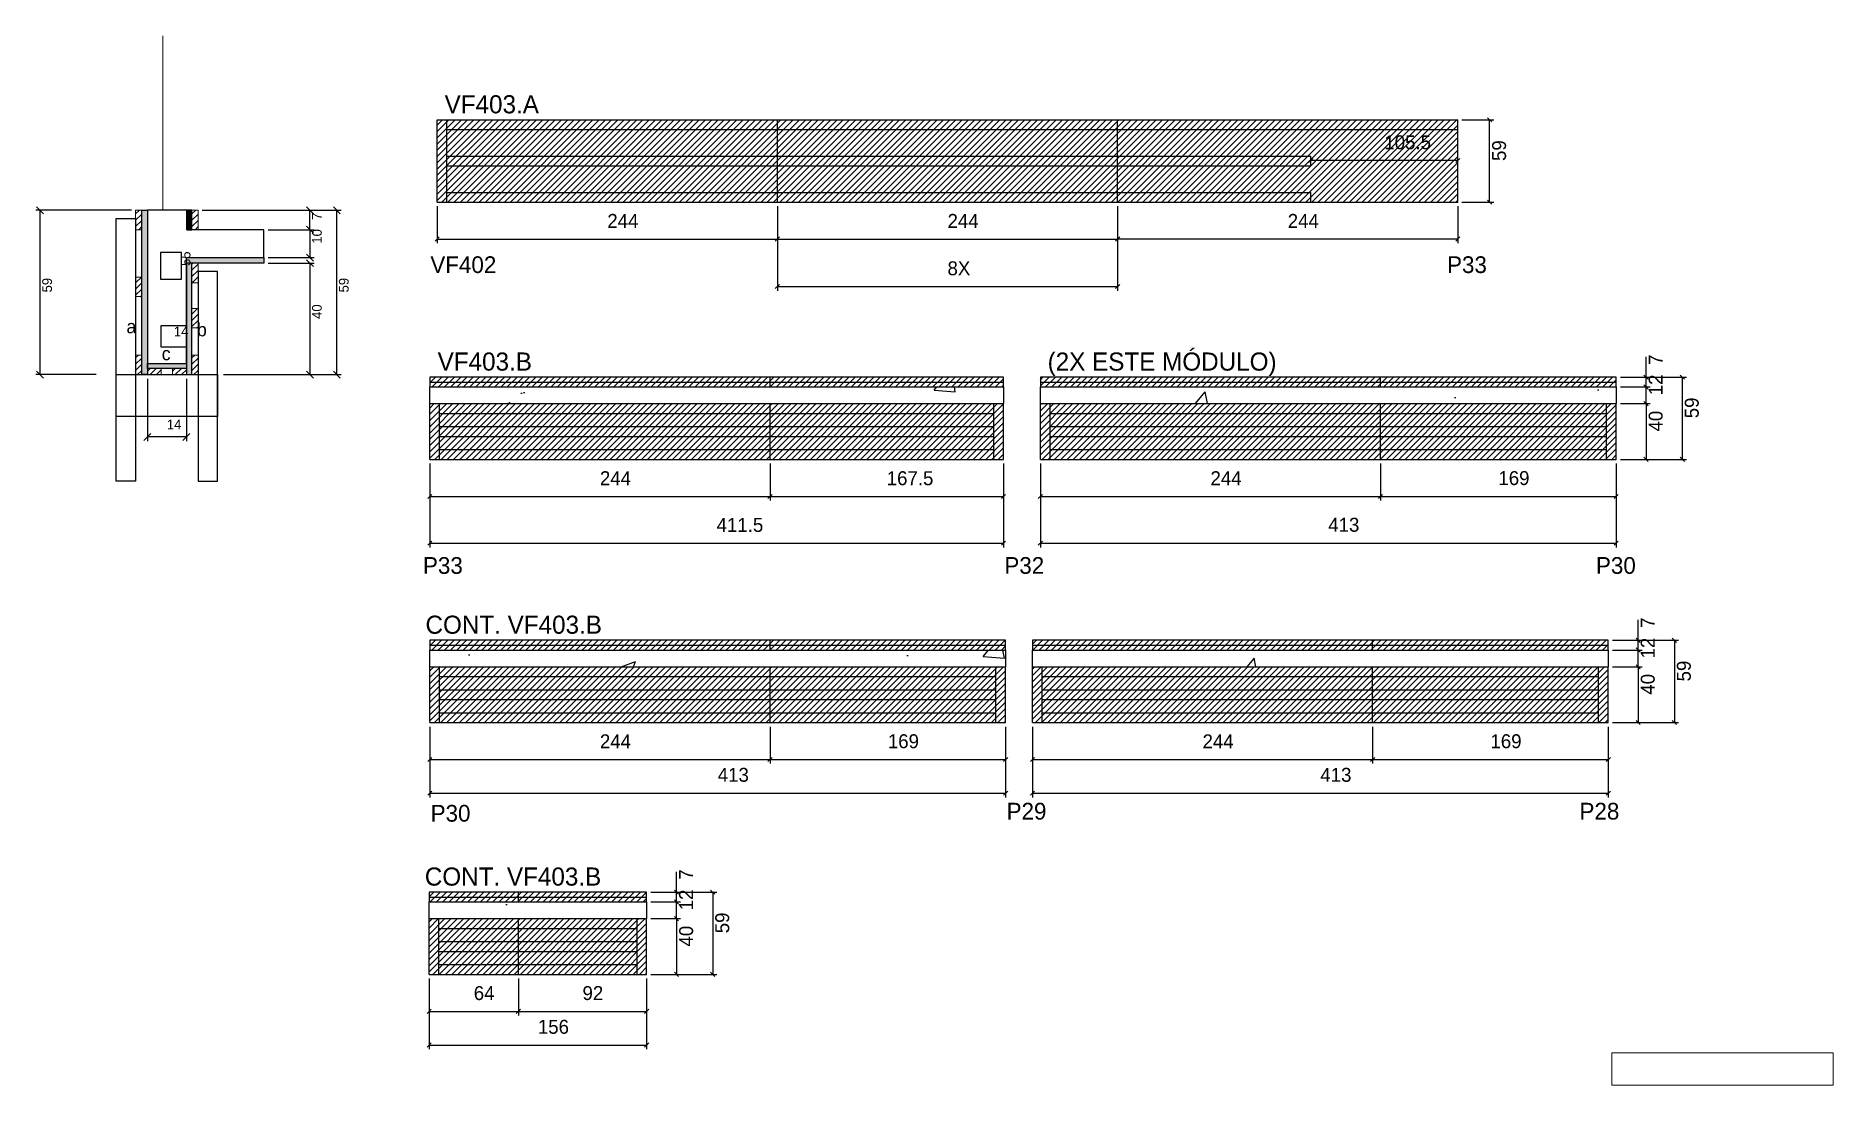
# Model space of a CAD drawing. Header units: metres. Extents: x 6420 to 7709, y 3959 to 4711.
import ezdxf

# ---------------------------------------------------------------- set-up
doc = ezdxf.new("R2010")
doc.units = ezdxf.units.M
for name, color, linetype in [('5', 7, 'Continuous'), ('CONCRETO', 7, 'Continuous'), ('COTA', 7, 'Continuous'), ('Cota Seção (2x)', 7, 'Continuous'), ('detalhes', 7, 'Continuous'), ('Hachura', 7, 'Continuous'), ('Madeira', 7, 'Continuous'), ('Painéis', 7, 'Continuous'), ('REAPROVEITAMENTO', 7, 'Continuous'), ('SARR_2.2x7', 7, 'Continuous'), ('SARR_3.5x7', 7, 'Continuous'), ('Texto Seção', 7, 'Continuous')]:
    doc.layers.add(name, color=color, linetype=linetype)

msp = doc.modelspace()

# ---------------------------------------------------------------- hatches: boundary and pattern name
at = {"layer": 'COTA'}
h = msp.add_hatch(dxfattribs=at)
h.set_pattern_fill('AR-CONC')
h.paths.add_polyline_path([(7114.5, 4459.6), (6703, 4459.6), (6703, 4447.6), (7114.5, 4447.6), (7114.5, 4459.6)])
h = msp.add_hatch(dxfattribs=at)
h.set_pattern_fill('AR-CONC')
h.paths.add_polyline_path([(7553.9, 4459.6), (7140.9, 4459.6), (7140.9, 4447.6), (7553.9, 4447.6), (7553.9, 4459.6)])
h = msp.add_hatch(dxfattribs=at)
h.set_pattern_fill('AR-CONC')
h.paths.add_polyline_path([(7116, 4258.8), (7116, 4270.8), (6703, 4270.8), (6703, 4258.8), (7116, 4258.8)])
h = msp.add_hatch(dxfattribs=at)
h.set_pattern_fill('AR-CONC')
h.paths.add_polyline_path([(7548.2, 4258.8), (7548.2, 4270.8), (7135.2, 4270.8), (7135.2, 4258.8), (7548.2, 4258.8)])
h = msp.add_hatch(dxfattribs=at)
h.set_pattern_fill('AR-CONC')
h.paths.add_polyline_path([(6858.5, 4078.1), (6858.5, 4090.1), (6702.5, 4090.1), (6702.5, 4078.1), (6858.5, 4078.1)])
at = {"layer": 'Hachura'}
h = msp.add_hatch(dxfattribs=at)
h.set_pattern_fill('ANSI31')
h.paths.add_polyline_path([(6496.4, 4572.4), (6492, 4572.4), (6492, 4586.4), (6496.4, 4586.4), (6496.4, 4572.4)])
h = msp.add_hatch(color=7, dxfattribs=at)
h.dxf.hatch_style = 1
h.paths.add_polyline_path([(6496.4, 4586.4), (6500.4, 4586.4), (6500.4, 4468.4), (6496.4, 4468.4), (6496.4, 4586.4)])
h = msp.add_hatch(color=7, dxfattribs=at)
h.dxf.hatch_style = 1
h.paths.add_polyline_path([(6532.4, 4586.4), (6528.8, 4586.4), (6528.8, 4572.4), (6532.4, 4572.4), (6532.4, 4586.4)])
h = msp.add_hatch(dxfattribs=at)
h.set_pattern_fill('ANSI31')
h.paths.add_polyline_path([(6536.8, 4572.4), (6532.4, 4572.4), (6532.4, 4586.4), (6536.8, 4586.4), (6536.8, 4572.4)])
h = msp.add_hatch(color=7, dxfattribs=at)
h.dxf.hatch_style = 1
h.paths.add_polyline_path([(6528.4, 4548.4), (6528.4, 4552.4), (6584, 4552.4), (6584, 4548.4), (6528.4, 4548.4)])
h = msp.add_hatch(dxfattribs=at)
h.set_pattern_fill('ANSI31')
h.paths.add_polyline_path([(6496.4, 4524.4), (6492, 4524.4), (6492, 4538.4), (6496.4, 4538.4), (6496.4, 4524.4)])
h = msp.add_hatch(color=7, dxfattribs=at)
h.dxf.hatch_style = 1
h.paths.add_polyline_path([(6528.4, 4548.4), (6532.4, 4548.4), (6532.4, 4468.4), (6528.4, 4468.4), (6528.4, 4548.4)])
h = msp.add_hatch(dxfattribs=at)
h.set_pattern_fill('ANSI31')
h.paths.add_polyline_path([(6536.8, 4534.4), (6532.4, 4534.4), (6532.4, 4548.4), (6536.8, 4548.4), (6536.8, 4534.4)])
h = msp.add_hatch(dxfattribs=at)
h.set_pattern_fill('ANSI31')
h.paths.add_polyline_path([(6536.8, 4501.9), (6532.4, 4501.9), (6532.4, 4515.9), (6536.8, 4515.9), (6536.8, 4501.9)])
h = msp.add_hatch(dxfattribs=at)
h.set_pattern_fill('ANSI31')
h.paths.add_polyline_path([(6496.4, 4468.4), (6492, 4468.4), (6492, 4482.4), (6496.4, 4482.4), (6496.4, 4468.4)])
h = msp.add_hatch(color=7, dxfattribs=at)
h.dxf.hatch_style = 1
h.paths.add_polyline_path([(6500.4, 4472.8), (6500.4, 4476.4), (6528.4, 4476.4), (6528.4, 4472.8), (6500.4, 4472.8)])
h = msp.add_hatch(dxfattribs=at)
h.set_pattern_fill('ANSI31')
h.paths.add_polyline_path([(6500.4, 4468.4), (6500.4, 4472.8), (6510.4, 4472.8), (6510.4, 4468.4), (6500.4, 4468.4)])
h = msp.add_hatch(dxfattribs=at)
h.set_pattern_fill('ANSI31')
h.paths.add_polyline_path([(6528.4, 4468.4), (6528.4, 4472.8), (6518.4, 4472.8), (6518.4, 4468.4), (6528.4, 4468.4)])
h = msp.add_hatch(dxfattribs=at)
h.set_pattern_fill('ANSI31')
h.paths.add_polyline_path([(6536.8, 4468.4), (6532.4, 4468.4), (6532.4, 4482.4), (6536.8, 4482.4), (6536.8, 4468.4)])
at = {"layer": 'REAPROVEITAMENTO'}
h = msp.add_hatch(dxfattribs=at)
h.set_pattern_fill('ANSI31')
h.paths.add_polyline_path([(7440.3, 4592.2), (7440.3, 4651.2), (6708.3, 4651.2), (6708.3, 4592.2), (7440.3, 4592.2), (7440.3, 4592.2)])
h = msp.add_hatch(dxfattribs=at)
h.set_pattern_fill('ANSI31')
h.paths.add_polyline_path([(7114.5, 4459.6), (7114.5, 4466.6), (6703, 4466.6), (6703, 4459.6), (7114.5, 4459.6)])
h = msp.add_hatch(dxfattribs=at)
h.set_pattern_fill('ANSI31')
h.paths.add_polyline_path([(7553.9, 4459.6), (7553.9, 4466.6), (7140.9, 4466.6), (7140.9, 4459.6), (7553.9, 4459.6)])
h = msp.add_hatch(dxfattribs=at)
h.set_pattern_fill('ANSI31')
h.paths.add_polyline_path([(7114.5, 4407.6), (7114.5, 4447.6), (6703, 4447.6), (6703, 4407.6), (7114.5, 4407.6)])
h = msp.add_hatch(dxfattribs=at)
h.set_pattern_fill('ANSI31')
h.paths.add_polyline_path([(7553.9, 4407.6), (7553.9, 4447.6), (7140.9, 4447.6), (7140.9, 4407.6), (7553.9, 4407.6)])
h = msp.add_hatch(dxfattribs=at)
h.set_pattern_fill('ANSI31')
h.paths.add_polyline_path([(7116, 4270.8), (7116, 4277.8), (6703, 4277.8), (6703, 4270.8), (7116, 4270.8)])
h = msp.add_hatch(dxfattribs=at)
h.set_pattern_fill('ANSI31')
h.paths.add_polyline_path([(7548.2, 4270.8), (7548.2, 4277.8), (7135.2, 4277.8), (7135.2, 4270.8), (7548.2, 4270.8)])
h = msp.add_hatch(dxfattribs=at)
h.set_pattern_fill('ANSI31')
h.paths.add_polyline_path([(7116, 4218.8), (7116, 4258.8), (6703, 4258.8), (6703, 4218.8), (7116, 4218.8)])
h = msp.add_hatch(dxfattribs=at)
h.set_pattern_fill('ANSI31')
h.paths.add_polyline_path([(7548.2, 4218.8), (7548.2, 4258.8), (7135.2, 4258.8), (7135.2, 4218.8), (7548.2, 4218.8)])
h = msp.add_hatch(dxfattribs=at)
h.set_pattern_fill('ANSI31')
h.paths.add_polyline_path([(6858.5, 4090.1), (6858.5, 4097.1), (6702.5, 4097.1), (6702.5, 4090.1), (6858.5, 4090.1)])
h = msp.add_hatch(dxfattribs=at)
h.set_pattern_fill('ANSI31')
h.paths.add_polyline_path([(6858.5, 4038.1), (6858.5, 4078.1), (6702.5, 4078.1), (6702.5, 4038.1), (6858.5, 4038.1)])

# ---------------------------------------------------------------- linework, layer by layer
at = {"layer": 'CONCRETO', "color": 251, "lineweight": 25}
msp.add_lwpolyline([(6584, 4552.4), (6584, 4572.4), (6528.8, 4572.4), (6528.8, 4586.4), (6500.4, 4586.4), (6500.4, 4476.4), (6528.4, 4476.4), (6528.4, 4552.4)], close=True, dxfattribs=at)
at = {"layer": 'COTA', "color": 4, "lineweight": 25}
for p, q in [((7443.3, 4651.2), (7466.1, 4651.2)), ((7463.1, 4592.2), (7463.1, 4651.2)), ((7334.8, 4624.7), (7334.8, 4625)), ((7440.3, 4622), (7334.8, 4622)), ((7440.3, 4624.7), (7440.3, 4625)), ((6708.3, 4589.2), (6708.3, 4562.7)), ((6952.3, 4589.2), (6952.3, 4562.7)), ((6952.3, 4589.2), (6952.3, 4562.7)), ((6952.3, 4589.2), (6952.3, 4528.6)), ((7196.3, 4589.2), (7196.3, 4562.7)), ((7196.3, 4589.2), (7196.3, 4528.6)), ((7196.3, 4589.2), (7196.3, 4562.7)), ((7440.3, 4589.2), (7440.3, 4562.7)), ((7443.3, 4592.2), (7466.1, 4592.2)), ((6489, 4586.4), (6420.5, 4586.4)), ((6423.5, 4468.4), (6423.5, 4586.4)), ((6539.8, 4586.4), (6639.3, 4586.4)), ((6539.8, 4586.4), (6620, 4586.4)), ((6617, 4572.4), (6617, 4586.4)), ((6636.3, 4468.4), (6636.3, 4586.4)), ((6587, 4572.4), (6620, 4572.4)), ((6587, 4572.4), (6620, 4572.4)), ((6617, 4572.4), (6617, 4552.4)), ((6708.3, 4565.7), (6952.3, 4565.7)), ((6952.3, 4565.7), (7196.3, 4565.7)), ((7440.3, 4565.7), (7196.3, 4565.7)), ((6587, 4552.4), (6620, 4552.4)), ((6587, 4548.4), (6620, 4548.4)), ((6617, 4548.4), (6617, 4468.4)), ((6952.3, 4531.6), (7196.3, 4531.6)), ((7575.3, 4466.6), (7575.3, 4481.3)), ((6463.8, 4468.4), (6420.5, 4468.4)), ((6500.4, 4465.4), (6500.4, 4420.7)), ((6528.4, 4465.4), (6528.4, 4420.7)), ((6555, 4468.4), (6639.3, 4468.4)), ((6555, 4468.4), (6620, 4468.4)), ((7556.9, 4466.6), (7578.3, 4466.6)), ((7556.9, 4466.6), (7604.3, 4466.6)), ((7575.3, 4459.6), (7575.3, 4466.6)), ((7601.3, 4466.6), (7601.3, 4407.6)), ((7556.9, 4459.6), (7578.3, 4459.6)), ((7556.9, 4459.6), (7578.3, 4459.6)), ((7556.9, 4447.6), (7578.3, 4447.6)), ((7556.9, 4447.6), (7578.3, 4447.6)), ((7575.3, 4447.6), (7575.3, 4459.6)), ((7575.3, 4447.6), (7575.3, 4407.6)), ((6528.4, 4423.7), (6500.4, 4423.7)), ((6703, 4404.6), (6703, 4378)), ((6703, 4404.6), (6703, 4344.5)), ((6947, 4404.6), (6947, 4378)), ((6947, 4404.6), (6947, 4378)), ((7114.5, 4404.6), (7114.5, 4378)), ((7114.5, 4404.6), (7114.5, 4344.5)), ((7140.9, 4404.6), (7140.9, 4378)), ((7140.9, 4404.6), (7140.9, 4344.5)), ((7384.9, 4404.6), (7384.9, 4378)), ((7384.9, 4404.6), (7384.9, 4378)), ((7553.9, 4404.6), (7553.9, 4378)), ((7553.9, 4404.6), (7553.9, 4344.5)), ((7556.9, 4407.6), (7578.3, 4407.6)), ((7556.9, 4407.6), (7604.3, 4407.6)), ((6703, 4381), (6947, 4381)), ((6947, 4381), (7114.5, 4381)), ((7140.9, 4381), (7384.9, 4381)), ((7384.9, 4381), (7553.9, 4381)), ((6703, 4347.5), (7114.5, 4347.5)), ((7140.9, 4347.5), (7553.9, 4347.5)), ((7569.6, 4277.8), (7569.6, 4292.5)), ((7551.2, 4277.8), (7572.6, 4277.8)), ((7551.2, 4277.8), (7598.6, 4277.8)), ((7551.2, 4270.8), (7572.6, 4270.8)), ((7551.2, 4270.8), (7572.6, 4270.8)), ((7569.6, 4270.8), (7569.6, 4277.8)), ((7569.6, 4258.8), (7569.6, 4270.8)), ((7595.6, 4277.8), (7595.6, 4218.8)), ((7551.2, 4258.8), (7572.6, 4258.8)), ((7551.2, 4258.8), (7572.6, 4258.8)), ((7569.6, 4258.8), (7569.6, 4218.8)), ((6703, 4215.8), (6703, 4189.3)), ((6703, 4215.8), (6703, 4165.1)), ((6947, 4215.8), (6947, 4189.3)), ((6947, 4215.8), (6947, 4189.3)), ((7116, 4215.8), (7116, 4189.3)), ((7116, 4215.8), (7116, 4165.1)), ((7135.2, 4215.8), (7135.2, 4189.3)), ((7135.2, 4215.8), (7135.2, 4165.1)), ((7379.2, 4215.8), (7379.2, 4189.3)), ((7379.2, 4215.8), (7379.2, 4189.3)), ((7548.2, 4215.8), (7548.2, 4189.3)), ((7548.2, 4215.8), (7548.2, 4165.1)), ((7551.2, 4218.8), (7572.6, 4218.8)), ((7551.2, 4218.8), (7598.6, 4218.8)), ((6703, 4192.3), (6947, 4192.3)), ((6947, 4192.3), (7116, 4192.3)), ((7135.2, 4192.3), (7379.2, 4192.3)), ((7379.2, 4192.3), (7548.2, 4192.3)), ((6703, 4168.1), (7116, 4168.1)), ((7135.2, 4168.1), (7548.2, 4168.1)), ((6879.9, 4097.1), (6879.9, 4111.8)), ((6861.5, 4097.1), (6882.9, 4097.1)), ((6861.5, 4097.1), (6908.9, 4097.1)), ((6861.5, 4090.1), (6882.9, 4090.1)), ((6861.5, 4090.1), (6882.9, 4090.1)), ((6879.9, 4090.1), (6879.9, 4097.1)), ((6879.9, 4078.1), (6879.9, 4090.1)), ((6905.9, 4097.1), (6905.9, 4038.1)), ((6861.5, 4078.1), (6882.9, 4078.1)), ((6861.5, 4078.1), (6882.9, 4078.1)), ((6879.9, 4078.1), (6879.9, 4038.1)), ((6702.5, 4035.1), (6702.5, 4008.6)), ((6702.5, 4035.1), (6702.5, 3984.4)), ((6766.5, 4035.1), (6766.5, 4008.6)), ((6766.5, 4035.1), (6766.5, 4008.6)), ((6858.5, 4035.1), (6858.5, 4008.6)), ((6858.5, 4035.1), (6858.5, 3984.4)), ((6861.5, 4038.1), (6882.9, 4038.1)), ((6861.5, 4038.1), (6908.9, 4038.1)), ((6702.5, 4011.6), (6766.5, 4011.6)), ((6766.5, 4011.6), (6858.5, 4011.6)), ((6702.5, 3987.4), (6858.5, 3987.4))]:
    msp.add_line(p, q, dxfattribs=at)
at = {"layer": 'COTA', "color": 0, "lineweight": 25}
for p, q in [((7464.6, 4649.7), (7461.6, 4652.7)), ((7336.3, 4623.5), (7333.3, 4620.5)), ((7438.8, 4620.5), (7441.8, 4623.5)), ((7461.6, 4593.7), (7464.6, 4590.7)), ((6709.8, 4567.2), (6706.8, 4564.2)), ((6950.8, 4564.2), (6953.8, 4567.2)), ((6953.8, 4567.2), (6950.8, 4564.2)), ((7194.8, 4564.2), (7197.8, 4567.2)), ((7197.8, 4567.2), (7194.8, 4564.2)), ((7438.8, 4564.2), (7441.8, 4567.2)), ((6953.8, 4533.1), (6950.8, 4530.1)), ((7194.8, 4530.1), (7197.8, 4533.1)), ((7576.8, 4465.1), (7573.8, 4468.1)), ((7576.8, 4458.1), (7573.8, 4461.1)), ((7573.8, 4461.1), (7576.8, 4458.1)), ((7602.8, 4465.1), (7599.8, 4468.1)), ((7576.8, 4446.1), (7573.8, 4449.1)), ((7573.8, 4449.1), (7576.8, 4446.1)), ((7573.8, 4409.1), (7576.8, 4406.1)), ((7599.8, 4409.1), (7602.8, 4406.1)), ((6704.5, 4382.5), (6701.5, 4379.5)), ((6945.5, 4379.5), (6948.5, 4382.5)), ((6948.5, 4382.5), (6945.5, 4379.5)), ((7113, 4379.5), (7116, 4382.5)), ((7142.4, 4382.5), (7139.4, 4379.5)), ((7383.4, 4379.5), (7386.4, 4382.5)), ((7386.4, 4382.5), (7383.4, 4379.5)), ((7552.4, 4379.5), (7555.4, 4382.5)), ((6704.5, 4349), (6701.5, 4346)), ((7113, 4346), (7116, 4349)), ((7142.4, 4349), (7139.4, 4346)), ((7552.4, 4346), (7555.4, 4349)), ((7571.1, 4276.3), (7568.1, 4279.3)), ((7597.1, 4276.3), (7594.1, 4279.3)), ((7571.1, 4269.3), (7568.1, 4272.3)), ((7568.1, 4272.3), (7571.1, 4269.3)), ((7571.1, 4257.3), (7568.1, 4260.3)), ((7568.1, 4260.3), (7571.1, 4257.3)), ((7568.1, 4220.3), (7571.1, 4217.3)), ((7594.1, 4220.3), (7597.1, 4217.3)), ((6704.5, 4193.8), (6701.5, 4190.8)), ((6945.5, 4190.8), (6948.5, 4193.8)), ((6948.5, 4193.8), (6945.5, 4190.8)), ((7114.5, 4190.8), (7117.5, 4193.8)), ((7136.7, 4193.8), (7133.7, 4190.8)), ((7377.7, 4190.8), (7380.7, 4193.8)), ((7380.7, 4193.8), (7377.7, 4190.8)), ((7546.7, 4190.8), (7549.7, 4193.8)), ((6704.5, 4169.6), (6701.5, 4166.6)), ((7114.5, 4166.6), (7117.5, 4169.6)), ((7136.7, 4169.6), (7133.7, 4166.6)), ((7546.7, 4166.6), (7549.7, 4169.6)), ((6881.4, 4095.6), (6878.4, 4098.6)), ((6881.4, 4088.6), (6878.4, 4091.6)), ((6878.4, 4091.6), (6881.4, 4088.6)), ((6907.4, 4095.6), (6904.4, 4098.6)), ((6881.4, 4076.6), (6878.4, 4079.6)), ((6878.4, 4079.6), (6881.4, 4076.6)), ((6878.4, 4039.6), (6881.4, 4036.6)), ((6904.4, 4039.6), (6907.4, 4036.6)), ((6704, 4013.1), (6701, 4010.1)), ((6765, 4010.1), (6768, 4013.1)), ((6768, 4013.1), (6765, 4010.1)), ((6857, 4010.1), (6860, 4013.1)), ((6704, 3988.9), (6701, 3985.9)), ((6857, 3985.9), (6860, 3988.9))]:
    msp.add_line(p, q, dxfattribs=at)
at = {"layer": 'COTA', "color": 241, "lineweight": 25}
for p, q in [((6703, 4447.6), (6703, 4459.6)), ((7114.5, 4459.6), (7114.5, 4447.6)), ((7140.9, 4447.6), (7140.9, 4459.6)), ((7553.9, 4459.6), (7553.9, 4447.6)), ((6703, 4258.8), (6703, 4270.8)), ((7116, 4270.8), (7116, 4258.8)), ((7135.2, 4258.8), (7135.2, 4270.8)), ((7548.2, 4270.8), (7548.2, 4258.8)), ((6702.5, 4078.1), (6702.5, 4090.1)), ((6858.5, 4090.1), (6858.5, 4078.1))]:
    msp.add_line(p, q, dxfattribs=at)
at = {"layer": 'COTA', "color": 0, "lineweight": 25}
for points in [[(6426, 4583.9), (6421, 4588.9)], [(6619.5, 4583.9), (6614.5, 4588.9)], [(6638.8, 4583.9), (6633.8, 4588.9)], [(6619.5, 4569.9), (6614.5, 4574.9)], [(6614.5, 4574.9), (6619.5, 4569.9)], [(6614.5, 4554.9), (6619.5, 4549.9)], [(6619.5, 4545.9), (6614.5, 4550.9)], [(6421, 4470.9), (6426, 4465.9)], [(6614.5, 4470.9), (6619.5, 4465.9)], [(6633.8, 4470.9), (6638.8, 4465.9)], [(6502.9, 4426.2), (6497.9, 4421.2)], [(6525.9, 4421.2), (6530.9, 4426.2)]]:
    msp.add_lwpolyline(points, dxfattribs=at)
at = {"layer": 'Cota Seção (2x)', "color": 180, "lineweight": 25}
for p, q in [((6524.8, 4556.1), (6509.8, 4556.1)), ((6509.8, 4556.1), (6509.8, 4536.8)), ((6524.8, 4536.8), (6524.8, 4556.1)), ((6509.8, 4536.8), (6524.8, 4536.8)), ((6528.7, 4503.4), (6510, 4503.4)), ((6510, 4503.4), (6510, 4488.4)), ((6528.7, 4488.4), (6528.7, 4503.4)), ((6510, 4488.4), (6528.7, 4488.4))]:
    msp.add_line(p, q, dxfattribs=at)
at = {"layer": 'Madeira', "color": 126, "lineweight": 18}
for points in [[(6496.4, 4572.4), (6492, 4572.4), (6492, 4586.4), (6496.4, 4586.4)], [(6536.8, 4572.4), (6532.4, 4572.4), (6532.4, 4586.4), (6536.8, 4586.4)], [(6496.4, 4524.4), (6492, 4524.4), (6492, 4538.4), (6496.4, 4538.4)], [(6536.8, 4534.4), (6532.4, 4534.4), (6532.4, 4548.4), (6536.8, 4548.4)], [(6536.8, 4501.9), (6532.4, 4501.9), (6532.4, 4515.9), (6536.8, 4515.9)], [(6496.4, 4468.4), (6492, 4468.4), (6492, 4482.4), (6496.4, 4482.4)], [(6500.4, 4468.4), (6500.4, 4472.8), (6510.4, 4472.8), (6510.4, 4468.4)], [(6528.4, 4468.4), (6528.4, 4472.8), (6518.4, 4472.8), (6518.4, 4468.4)], [(6536.8, 4468.4), (6532.4, 4468.4), (6532.4, 4482.4), (6536.8, 4482.4)]]:
    msp.add_lwpolyline(points, close=True, dxfattribs=at)
at = {"layer": 'Painéis', "color": 200, "lineweight": 25}
for p, q in [((6708.3, 4651.2), (7440.3, 4651.2)), ((6708.3, 4592.2), (6708.3, 4651.2)), ((6952.3, 4592.2), (6952.3, 4651.2)), ((7196.3, 4592.2), (7196.3, 4651.2)), ((7196.3, 4592.2), (7196.3, 4651.2)), ((7440.3, 4592.2), (7440.3, 4651.2)), ((6708.3, 4592.2), (7440.3, 4592.2)), ((6947, 4459.6), (6947, 4466.6)), ((7384.9, 4459.6), (7384.9, 4466.6)), ((6703, 4447.6), (7114.5, 4447.6)), ((6703, 4407.6), (6703, 4447.6)), ((6947, 4407.6), (6947, 4447.6)), ((7114.5, 4407.6), (7114.5, 4447.6)), ((7140.9, 4447.6), (7553.9, 4447.6)), ((7140.9, 4407.6), (7140.9, 4447.6)), ((7384.9, 4407.6), (7384.9, 4447.6)), ((7553.9, 4407.6), (7553.9, 4447.6)), ((6703, 4407.6), (7114.5, 4407.6)), ((7140.9, 4407.6), (7553.9, 4407.6)), ((6947, 4270.8), (6947, 4277.8)), ((7379.2, 4270.8), (7379.2, 4277.8)), ((6703, 4258.8), (7116, 4258.8)), ((6703, 4218.8), (6703, 4258.8)), ((6947, 4218.8), (6947, 4258.8)), ((7116, 4218.8), (7116, 4258.8)), ((7135.2, 4258.8), (7548.2, 4258.8)), ((7135.2, 4218.8), (7135.2, 4258.8)), ((7379.2, 4218.8), (7379.2, 4258.8)), ((7548.2, 4218.8), (7548.2, 4258.8)), ((6703, 4218.8), (7116, 4218.8)), ((7135.2, 4218.8), (7548.2, 4218.8)), ((6766.5, 4090.1), (6766.5, 4097.1)), ((6702.5, 4078.1), (6858.5, 4078.1)), ((6702.5, 4038.1), (6702.5, 4078.1)), ((6766.5, 4038.1), (6766.5, 4078.1)), ((6858.5, 4038.1), (6858.5, 4078.1)), ((6702.5, 4038.1), (6858.5, 4038.1))]:
    msp.add_line(p, q, dxfattribs=at)
for points in [[(6496.4, 4586.4), (6500.4, 4586.4), (6500.4, 4468.4), (6496.4, 4468.4)], [(6532.4, 4586.4), (6528.8, 4586.4), (6528.8, 4572.4), (6532.4, 4572.4)], [(6528.4, 4548.4), (6528.4, 4552.4), (6584, 4552.4), (6584, 4548.4)], [(6532.4, 4548.4), (6528.4, 4548.4), (6528.4, 4468.4), (6532.4, 4468.4)], [(6500.4, 4472.8), (6500.4, 4476.4), (6528.4, 4476.4), (6528.4, 4472.8)], [(6703, 4459.6), (7114.5, 4459.6), (7114.5, 4466.6), (6703, 4466.6)], [(7140.9, 4459.6), (7553.9, 4459.6), (7553.9, 4466.6), (7140.9, 4466.6)], [(6703, 4270.8), (7116, 4270.8), (7116, 4277.8), (6703, 4277.8)], [(7135.2, 4270.8), (7548.2, 4270.8), (7548.2, 4277.8), (7135.2, 4277.8)], [(6702.5, 4090.1), (6858.5, 4090.1), (6858.5, 4097.1), (6702.5, 4097.1)]]:
    msp.add_lwpolyline(points, close=True, dxfattribs=at)
at = {"layer": 'SARR_2.2x7', "color": 40, "lineweight": 25}
for p, q in [((6715.3, 4592.2), (6715.3, 4651.2)), ((6715.3, 4644.2), (6952.3, 4644.2)), ((6952.3, 4644.2), (7196.3, 4644.2)), ((7196.3, 4644.2), (7440.3, 4644.2)), ((6715.3, 4625.2), (6952.3, 4625.2)), ((6715.3, 4618.2), (6952.3, 4618.2)), ((6952.3, 4625.2), (7196.3, 4625.2)), ((6952.3, 4618.2), (7196.3, 4618.2)), ((7196.3, 4625.2), (7334.8, 4625.2)), ((7196.3, 4618.2), (7334.8, 4618.2)), ((7334.8, 4618.2), (7334.8, 4625.2)), ((6715.3, 4599.2), (6952.3, 4599.2)), ((6952.3, 4599.2), (7196.3, 4599.2)), ((7196.3, 4599.2), (7334.8, 4599.2)), ((7334.8, 4592.2), (7334.8, 4599.2)), ((6703, 4463.1), (6947, 4463.1)), ((6947, 4463.1), (7114.5, 4463.1)), ((7140.9, 4463.1), (7384.9, 4463.1)), ((7384.9, 4463.1), (7553.9, 4463.1)), ((6710, 4407.6), (6710, 4447.6)), ((7107.5, 4407.6), (7107.5, 4447.6)), ((7147.9, 4407.6), (7147.9, 4447.6)), ((7547, 4407.6), (7547, 4447.6)), ((6710, 4440.6), (6947, 4440.6)), ((6947, 4440.6), (7107.5, 4440.6)), ((7147.9, 4440.6), (7384.9, 4440.6)), ((7384.9, 4440.6), (7547, 4440.6)), ((6710, 4431.1), (6947, 4431.1)), ((6710, 4424.1), (6947, 4424.1)), ((6947, 4431.1), (7107.5, 4431.1)), ((6947, 4424.1), (7107.5, 4424.1)), ((7147.9, 4431.1), (7384.9, 4431.1)), ((7147.9, 4424.1), (7384.9, 4424.1)), ((7384.9, 4431.1), (7547, 4431.1)), ((7384.9, 4424.1), (7547, 4424.1)), ((6710, 4414.6), (6947, 4414.6)), ((6947, 4414.6), (7107.5, 4414.6)), ((7147.9, 4414.6), (7384.9, 4414.6)), ((7384.9, 4414.6), (7547, 4414.6)), ((6703, 4274.3), (6947, 4274.3)), ((6947, 4274.3), (7116, 4274.3)), ((7135.2, 4274.3), (7379.2, 4274.3)), ((7379.2, 4274.3), (7548.2, 4274.3)), ((6710, 4218.8), (6710, 4258.8)), ((7109, 4218.8), (7109, 4258.8)), ((7142.2, 4218.8), (7142.2, 4258.8)), ((7541.3, 4218.8), (7541.3, 4258.8)), ((6710, 4251.8), (6947, 4251.8)), ((6710, 4242.3), (6947, 4242.3)), ((6947, 4251.8), (7109, 4251.8)), ((6947, 4242.3), (7109, 4242.3)), ((7142.2, 4251.8), (7379.2, 4251.8)), ((7142.2, 4242.3), (7379.2, 4242.3)), ((7379.2, 4251.8), (7541.3, 4251.8)), ((7379.2, 4242.3), (7541.3, 4242.3)), ((6710, 4235.3), (6947, 4235.3)), ((6947, 4235.3), (7109, 4235.3)), ((7142.2, 4235.3), (7379.2, 4235.3)), ((7379.2, 4235.3), (7541.3, 4235.3)), ((6710, 4225.8), (6947, 4225.8)), ((6947, 4225.8), (7109, 4225.8)), ((7142.2, 4225.8), (7379.2, 4225.8)), ((7379.2, 4225.8), (7541.3, 4225.8)), ((6702.5, 4093.6), (6766.5, 4093.6)), ((6766.5, 4093.6), (6858.5, 4093.6)), ((6709.5, 4038.1), (6709.5, 4078.1)), ((6851.6, 4038.1), (6851.6, 4078.1)), ((6709.5, 4071.1), (6766.5, 4071.1)), ((6709.5, 4061.6), (6766.5, 4061.6)), ((6766.5, 4071.1), (6851.6, 4071.1)), ((6766.5, 4061.6), (6851.6, 4061.6)), ((6709.5, 4054.6), (6766.5, 4054.6)), ((6766.5, 4054.6), (6851.6, 4054.6)), ((6709.5, 4045.1), (6766.5, 4045.1)), ((6766.5, 4045.1), (6851.6, 4045.1))]:
    msp.add_line(p, q, dxfattribs=at)
at = {"layer": 'SARR_3.5x7', "color": 81, "lineweight": 25}
for points in [[(6478, 4580.4), (6492, 4580.4), (6492, 4392), (6478, 4392)], [(6550.8, 4542.4), (6536.8, 4542.4), (6536.8, 4392), (6550.8, 4392)], [(6478, 4468.4), (6550.8, 4468.4), (6550.8, 4438.4), (6478, 4438.4)]]:
    msp.add_lwpolyline(points, close=True, dxfattribs=at)
at = {"layer": 'Texto Seção', "color": 252, "lineweight": 15}
msp.add_line((6511.6, 4586.4), (6511.6, 4711.4), dxfattribs=at)
at = {"layer": 'Texto Seção', "color": 7, "lineweight": 15}
msp.add_lwpolyline([(7550.8, 3981.9), (7709.4, 3981.9), (7709.4, 3958.7), (7550.8, 3958.7)], close=True, dxfattribs=at)

# ---------------------------------------------------------------- texts
at = {"layer": '5', "color": 5, "lineweight": 25}
for s, p in [('VF402', (6703.4, 4541.3)), ('P33', (7432.6, 4541.3)), ('P33', (6698.1, 4325.5)), ('P32', (7115.1, 4325.5)), ('P30', (7539.4, 4325.5)), ('P30', (6703.6, 4147.7)), ('P29', (7116.7, 4149.2)), ('P28', (7527.6, 4149.2))]:
    msp.add_text(s, height=12, rotation=0, dxfattribs=at).set_placement(p)
at = {"layer": 'COTA', "color": 240, "lineweight": 25}
for s, p in [('105.5', (7387.6, 4630.1)), ('244', (6830.3, 4573.7)), ('244', (7074.3, 4573.7)), ('244', (7318.3, 4573.7)), ('8X', (7074.3, 4539.7)), ('244', (6825, 4389.1)), ('167.5', (7030.7, 4389.1)), ('244', (7262.9, 4389.1)), ('169', (7469.4, 4389.2)), ('411.5', (6908.7, 4355.6)), ('413', (7347.4, 4355.7)), ('244', (6825, 4200.3)), ('169', (7031.5, 4200.4)), ('244', (7257.2, 4200.3)), ('169', (7463.7, 4200.4)), ('413', (6909.5, 4176.3)), ('413', (7341.7, 4176.3)), ('64', (6734.5, 4019.7)), ('92', (6812.5, 4019.7)), ('156', (6780.5, 3995.5))]:
    msp.add_text(s, height=10, dxfattribs=at).set_placement(p)
for s, p in [('59', (7474.9, 4621.7)), ('7', (7587.2, 4475.4)), ('12', (7587.2, 4453.6)), ('59', (7613.1, 4437.1)), ('40', (7587.2, 4427.6)), ('7', (7581.5, 4286.7)), ('12', (7581.5, 4264.8)), ('59', (7607.4, 4248.3)), ('40', (7581.5, 4238.8)), ('7', (6891.8, 4106)), ('12', (6891.8, 4084.1)), ('59', (6917.7, 4067.6)), ('40', (6891.8, 4058.1))]:
    msp.add_text(s, height=10, rotation=90, dxfattribs=at).set_placement(p)
at = {"layer": 'COTA', "color": 1, "lineweight": 25}
for s, p in [('7', (6625.5, 4579.4)), ('10', (6625.5, 4562.4)), ('59', (6432, 4527.4)), ('59', (6644.8, 4527.4)), ('40', (6625.5, 4508.4))]:
    msp.add_text(s, height=7, rotation=90, dxfattribs=at).set_placement(p)
msp.add_text('14', height=7, dxfattribs=at).set_placement((6514.4, 4429.2))
at = {"layer": 'Cota Seção (2x)', "color": 1, "lineweight": 25}
msp.add_text('55', height=7, rotation=90, dxfattribs=at).set_placement((6531.3, 4546.4))
msp.add_text('14', height=7, dxfattribs=at).set_placement((6519.4, 4495.9))
at = {"layer": 'detalhes', "color": 4, "lineweight": 25}
for s, p in [('a', (6485.4, 4498.1)), ('b', (6535.9, 4495.9)), ('c', (6510.7, 4478.7))]:
    msp.add_text(s, height=9.6, dxfattribs=at).set_placement(p)
at = {"layer": 'Texto Seção', "color": 7, "lineweight": 15}
for s, p in [('VF403.A', (6713.6, 4655.9)), ('(2X ESTE MÓDULO)', (7146.1, 4471.3)), ('VF403.B', (6708.6, 4471.3)), ('CONT. VF403.B', (6699.9, 4282.5)), ('CONT. VF403.B', (6699.4, 4101.8))]:
    msp.add_text(s, height=13, dxfattribs=at).set_placement(p)

doc.saveas('drawing.dxf')
